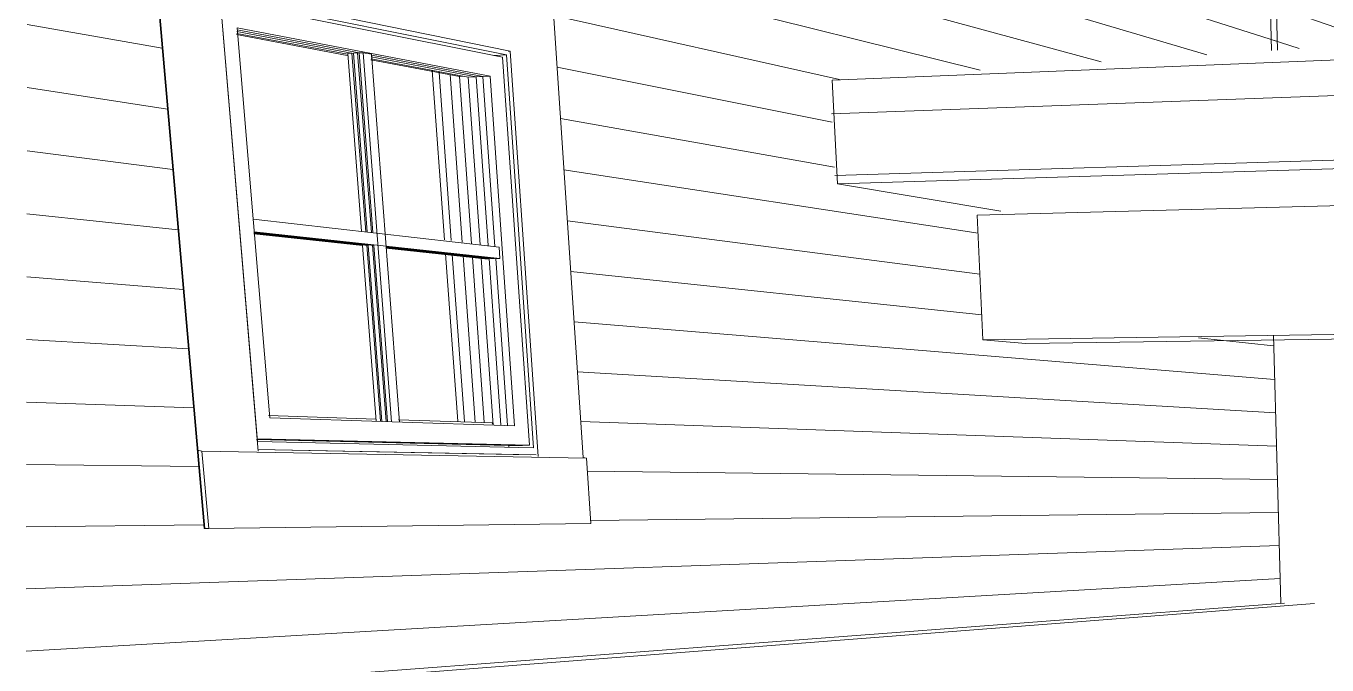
# Model space of a CAD drawing. Header units: inches. Extents: x 490.8 to 498.2, y -67.1 to -6.9.
# Drawn here: x 490.784 to 491.2753, y -7.4163 to -7.1748 of the extents above; entities that cross this region are included whole.
import ezdxf

# ---------------------------------------------------------------- set-up
doc = ezdxf.new("R2010")
doc.units = ezdxf.units.IN
doc.header["$MEASUREMENT"] = 0
for name, color, linetype, lineweight in [('A-GLAZ', 151, 'Continuous', 13), ('A-ROOF', 132, 'Continuous', 13), ('A-WALL', 113, 'Continuous', 13), ('A-WALL-PATT', 111, 'Continuous', 13), ('Q-CASE', 31, 'Continuous', 9), ('S-BEAM', 12, 'Continuous', 9)]:
    doc.layers.add(name, color=color, linetype=linetype, lineweight=lineweight)

# ---------------------------------------------------------------- blocks, each defined once
blk = doc.blocks.new('FP_9-Entry')
at = {"layer": 'A-WALL-PATT', "lineweight": 9}
for p, q in [((490.78488, -6.95643), (491.25107, -7.13967)), ((490.78483, -6.98085), (491.2558, -7.15455)), ((490.78478, -7.00521), (491.25616, -7.16767)), ((490.78473, -7.02952), (491.25652, -7.18073)), ((490.78469, -7.05377), (491.22985, -7.18573)), ((490.78464, -7.07797), (491.19003, -7.18841)), ((490.78459, -7.10211), (491.14428, -7.19148)), ((490.78454, -7.1262), (490.83133, -7.13671)), ((490.7845, -7.15023), (490.83337, -7.16004)), ((490.98327, -7.17083), (491.09114, -7.19505)), ((490.78445, -7.17421), (490.8354, -7.18322)), ((490.98457, -7.19039), (491.08836, -7.21122)), ((490.7844, -7.19813), (490.83742, -7.20625)), ((490.98586, -7.20985), (491.08923, -7.22814)), ((490.78436, -7.222), (490.83942, -7.22913)), ((490.98714, -7.22919), (491.14351, -7.25315)), ((490.78431, -7.24582), (490.84141, -7.25187)), ((490.98842, -7.24844), (491.1442, -7.26861)), ((490.78426, -7.26958), (490.84339, -7.27445)), ((490.98969, -7.26757), (491.14487, -7.28401)), ((490.99095, -7.2866), (491.25548, -7.30839)), ((490.78422, -7.29329), (490.84535, -7.29688)), ((491.22674, -7.29268), (491.25512, -7.29569)), ((490.99221, -7.30553), (491.25584, -7.32104)), ((490.78417, -7.31694), (490.84731, -7.31918)), ((490.99346, -7.32435), (491.25619, -7.33365)), ((490.78412, -7.34054), (490.84924, -7.34132)), ((490.9959, -7.34308), (491.25655, -7.34621)), ((490.99713, -7.36167), (491.2569, -7.35873)), ((490.78408, -7.36409), (490.85117, -7.36333)), ((490.78403, -7.38758), (491.25725, -7.3712)), ((490.78399, -7.41103), (491.2576, -7.38362))]:
    blk.add_line(p, q, dxfattribs=at)
blk = doc.blocks.new('FP_13-Entry')
at = {"layer": 'A-WALL-PATT', "lineweight": 9}
for p, q in [((491.24595, -7.03042), (491.26537, -7.04186)), ((491.25048, -7.0465), (491.26571, -7.05509)), ((491.25086, -7.06008), (491.26605, -7.06827)), ((491.31215, -7.06942), (491.32683, -7.07808)), ((491.31238, -7.08143), (491.32703, -7.08971)), ((491.31261, -7.09341), (491.32723, -7.1013)), ((491.31284, -7.10534), (491.32743, -7.11286)), ((491.32646, -7.1238), (491.32763, -7.12437)), ((491.27674, -7.14976), (491.31594, -7.16517)), ((491.25346, -7.15369), (491.32333, -7.17946)), ((491.25383, -7.16686), (491.29575, -7.18131)), ((491.2542, -7.17998), (491.26481, -7.18339))]:
    blk.add_line(p, q, dxfattribs=at)

msp = doc.modelspace()

# ---------------------------------------------------------------- linework, layer by layer
at = {"layer": 'A-GLAZ', "lineweight": 9}
for p, q in [((490.83046, -7.12349), (490.85157, -7.3647)), ((490.87167, -7.33557), (490.85705, -7.16194)), ((490.85705, -7.16194), (490.96682, -7.18431)), ((490.99436, -7.33784), (490.98254, -7.1597)), ((490.87144, -7.33184), (490.8573, -7.16395)), ((490.8573, -7.16395), (490.96542, -7.18575)), ((490.96391, -7.18668), (490.85736, -7.16535)), ((490.86365, -7.17692), (490.90758, -7.18523)), ((490.90973, -7.18501), (490.8637, -7.17627)), ((490.90973, -7.18501), (490.8637, -7.17627)), ((490.8637, -7.17627), (490.90973, -7.18501)), ((490.87606, -7.32295), (490.86376, -7.17559)), ((490.86376, -7.17559), (490.95921, -7.19378)), ((490.9053, -7.18594), (490.86344, -7.17807)), ((490.90542, -7.18554), (490.86358, -7.17766)), ((490.951, -7.19412), (490.91429, -7.18721)), ((490.91434, -7.18651), (490.95396, -7.194)), ((490.95653, -7.19389), (490.91439, -7.18589)), ((490.95653, -7.19389), (490.91439, -7.18589)), ((490.91439, -7.18589), (490.95653, -7.19389)), ((490.96066, -7.18596), (490.96542, -7.18575)), ((490.97407, -7.3333), (490.96391, -7.18668)), ((490.96542, -7.18575), (490.97567, -7.33419)), ((490.96605, -7.18434), (490.96682, -7.18431)), ((490.96682, -7.18431), (490.97737, -7.33753)), ((490.94767, -7.19389), (490.91417, -7.1876)), ((490.94205, -7.2556), (490.93738, -7.19171)), ((490.94459, -7.25594), (490.93996, -7.19224)), ((490.93996, -7.19224), (490.94459, -7.25594)), ((490.94869, -7.25652), (490.94412, -7.19315)), ((490.9496, -7.19381), (490.94767, -7.19389)), ((490.95219, -7.25699), (490.94767, -7.19389)), ((490.951, -7.19412), (490.95653, -7.19389)), ((490.9555, -7.25744), (490.951, -7.19412)), ((490.95653, -7.19389), (490.95396, -7.194)), ((490.95396, -7.194), (490.95847, -7.25783)), ((490.95653, -7.19389), (490.95921, -7.19378)), ((490.96105, -7.25817), (490.95653, -7.19389)), ((490.96105, -7.25817), (490.95653, -7.19389)), ((490.95653, -7.19389), (490.96105, -7.25817)), ((490.95921, -7.19378), (490.96846, -7.32595)), ((490.94706, -7.32415), (490.94243, -7.26088)), ((490.94956, -7.32427), (490.94497, -7.26119)), ((490.94497, -7.26119), (490.94956, -7.32427)), ((490.95359, -7.32451), (490.94907, -7.26175)), ((490.95704, -7.32469), (490.95256, -7.26219)), ((490.96035, -7.32555), (490.95587, -7.26262)), ((490.95882, -7.26269), (490.96328, -7.3257)), ((490.96581, -7.32582), (490.96137, -7.26271)), ((490.96581, -7.32582), (490.96137, -7.26271)), ((490.96137, -7.26271), (490.96581, -7.32582)), ((490.87558, -7.32201), (490.91607, -7.32337)), ((490.96846, -7.32595), (490.87606, -7.32295)), ((490.92467, -7.32365), (490.96, -7.32483)), ((490.96, -7.32483), (490.9603, -7.32518)), ((490.96604, -7.33334), (490.87097, -7.33112)), ((490.97145, -7.33331), (490.87119, -7.33095)), ((490.87119, -7.33095), (490.97145, -7.33331)), ((490.8713, -7.33087), (490.97407, -7.3333)), ((490.97567, -7.33419), (490.87144, -7.33184)), ((490.96604, -7.33334), (490.97145, -7.33331)), ((490.96636, -7.33383), (490.96632, -7.33335)), ((490.97407, -7.3333), (490.97145, -7.33331)), ((490.85042, -7.33545), (490.8487, -7.33509)), ((490.85297, -7.3647), (490.85042, -7.33545)), ((490.85042, -7.33545), (490.99561, -7.3381)), ((490.97431, -7.33691), (490.87149, -7.33493)), ((490.87158, -7.33487), (490.97657, -7.3369)), ((490.99436, -7.33784), (490.99561, -7.3381)), ((490.99561, -7.3381), (490.99725, -7.36285)), ((490.99725, -7.36285), (490.85297, -7.3647)), ((490.85157, -7.3647), (490.85129, -7.3647)), ((490.85129, -7.3647), (490.85297, -7.3647))]:
    msp.add_line(p, q, dxfattribs=at)
at = {"layer": 'A-GLAZ'}
for p, q in [((490.90545, -7.1852), (490.90705, -7.18513)), ((490.91066, -7.25236), (490.90545, -7.1852)), ((490.90758, -7.18523), (490.90705, -7.18513)), ((490.90705, -7.18513), (490.91227, -7.25258)), ((490.90759, -7.1851), (490.90919, -7.18503)), ((490.91281, -7.25265), (490.90759, -7.1851)), ((490.90972, -7.18513), (490.90919, -7.18503)), ((490.90919, -7.18503), (490.91442, -7.25286)), ((490.90973, -7.18501), (490.91134, -7.18494)), ((490.91496, -7.25293), (490.90973, -7.18501)), ((490.91442, -7.18552), (490.91134, -7.18494)), ((490.91134, -7.18494), (490.92204, -7.32442)), ((490.92503, -7.32452), (490.91442, -7.18552)), ((490.9626, -7.25837), (490.86974, -7.24783)), ((490.91108, -7.25783), (490.86996, -7.25341)), ((490.87001, -7.2532), (490.91319, -7.25785)), ((490.9132, -7.25778), (490.87003, -7.25312)), ((490.87007, -7.25291), (490.91531, -7.2578)), ((490.91533, -7.25773), (490.87009, -7.25283)), ((490.87014, -7.25262), (490.9629, -7.26267)), ((490.91623, -7.32414), (490.91108, -7.25783)), ((490.91267, -7.25771), (490.91781, -7.32422)), ((490.91834, -7.32424), (490.9132, -7.25778)), ((490.91479, -7.25766), (490.91993, -7.32432)), ((490.92045, -7.32435), (490.91533, -7.25773)), ((490.9573, -7.2628), (490.9198, -7.25877)), ((490.91985, -7.25857), (490.95883, -7.26277)), ((490.95934, -7.26275), (490.91986, -7.2585)), ((490.9199, -7.25829), (490.96086, -7.26272)), ((490.96137, -7.26271), (490.91991, -7.25822)), ((490.9629, -7.26267), (490.9626, -7.25837)), ((490.95883, -7.26277), (490.9573, -7.2628)), ((490.95883, -7.26277), (490.95882, -7.26269)), ((490.96086, -7.26272), (490.95934, -7.26275)), ((490.96086, -7.26272), (490.96086, -7.26264)), ((490.9629, -7.26267), (490.96137, -7.26271))]:
    msp.add_line(p, q, dxfattribs=at)
at = {"layer": 'A-ROOF'}
for p, q in [((492.16326, -7.15263), (491.08844, -7.19526)), ((491.09046, -7.23443), (491.08844, -7.19526)), ((492.15819, -7.20264), (491.09046, -7.23443)), ((491.15204, -7.2448), (491.09046, -7.23443))]:
    msp.add_line(p, q, dxfattribs=at)
at = {"layer": 'A-WALL'}
for p, q in [((490.85129, -7.3647), (490.83018, -7.12351)), ((491.25335, -7.14975), (491.25431, -7.18409)), ((491.25661, -7.18394), (491.2557, -7.15063)), ((491.25501, -7.29173), (491.25786, -7.39301)), ((490.78407, -7.42879), (491.25927, -7.39293)), ((491.27057, -7.39304), (490.78503, -7.43058))]:
    msp.add_line(p, q, dxfattribs=at)
at = {"layer": 'Q-CASE'}
for p, q in [((492.17622, -7.21908), (491.14322, -7.24637)), ((491.14529, -7.29338), (491.14322, -7.24637)), ((491.92102, -7.28195), (491.14529, -7.29338)), ((491.16157, -7.29487), (491.91719, -7.28406)), ((491.16157, -7.29487), (491.14529, -7.29338))]:
    msp.add_line(p, q, dxfattribs=at)
at = {"layer": 'S-BEAM'}
for p, q in [((491.08819, -7.20804), (492.13362, -7.16995)), ((492.13074, -7.19946), (491.0894, -7.2313))]:
    msp.add_line(p, q, dxfattribs=at)

# ---------------------------------------------------------------- block references
at = {"layer": 'A-WALL', "lineweight": 9}
for name in ['FP_9-Entry', 'FP_13-Entry']:
    msp.add_blockref(name, (0, 0), dxfattribs=at)

doc.saveas('drawing.dxf')
